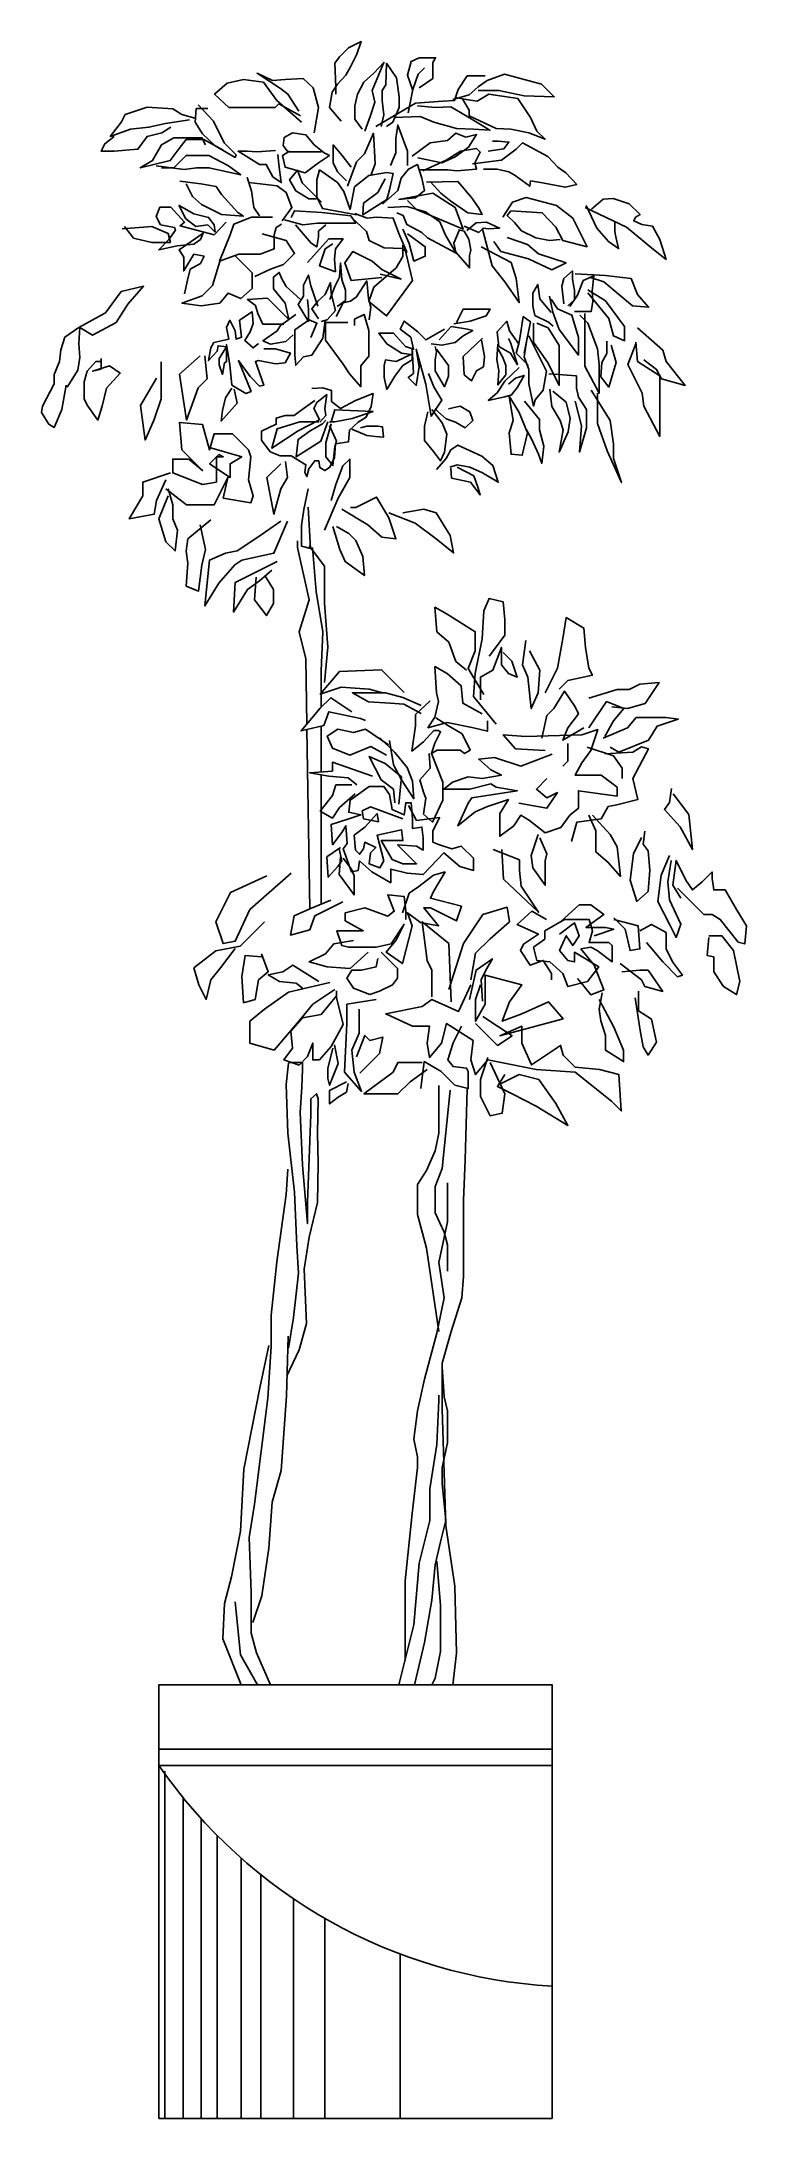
# Model space of a CAD drawing. Extents: x 1353 to 1576, y 826 to 1486.
import ezdxf

# ---------------------------------------------------------------- set-up
doc = ezdxf.new("R2010")
doc.units = 0
doc.header["$LTSCALE"] = 0.9
doc.header["$MEASUREMENT"] = 0
doc.layers.get('0').update_dxf_attribs({"color": 3, "linetype": 'CONTINUOUS'})
for name, color, linetype in [('3', 3, 'CONTINUOUS'), ('4', 4, 'CONTINUOUS'), ('7', 7, 'CONTINUOUS')]:
    doc.layers.add(name, color=color, linetype=linetype)

msp = doc.modelspace()

# ---------------------------------------------------------------- linework, layer by layer
at = {"color": 3}
for p, q in [((1391.76, 936.51), (1391.76, 826.21)), ((1397.53, 928.04), (1397.53, 826.21)), ((1403.3, 921.32), (1403.3, 826.21)), ((1408.3, 916.06), (1408.3, 826.21)), ((1416, 908.79), (1416, 826.21)), ((1422.15, 903.62), (1422.15, 826.21)), ((1432.54, 895.96), (1432.54, 826.21)), ((1442.54, 889.7), (1442.54, 826.21)), ((1466.4, 878.43), (1466.4, 826.21))]:
    msp.add_line(p, q, dxfattribs=at)
msp.add_arc((1523.82, 1030.73), 162.77, 214.60039, 266.76262, dxfattribs=at)
at = {"layer": '3'}
for p, q in [((1389.83, 943.42), (1514.63, 943.42)), ((1389.83, 938.3), (1514.63, 938.3))]:
    msp.add_line(p, q, dxfattribs=at)
for points in [[(1447.72, 1460.27), (1443.98, 1464.58), (1444.85, 1469.46), (1446.57, 1472.05), (1449.16, 1474.92), (1450.6, 1477.5), (1452.61, 1481.52), (1454.05, 1485.55), (1450.02, 1483.54), (1447.15, 1480.66), (1445.71, 1478.65), (1446, 1471.19), (1446, 1468.89)], [(1454.34, 1457.69), (1452.03, 1460.85), (1452.03, 1465.15), (1452.9, 1468.89), (1454.91, 1472.62), (1458.07, 1475.49), (1461.24, 1478.94), (1457.5, 1470.04), (1458.36, 1466.3), (1456.92, 1461.71), (1455.2, 1457.11)], [(1460.37, 1458.55), (1461.24, 1462.28), (1460.66, 1466.88), (1460.66, 1470.04), (1461.81, 1471.76), (1462.1, 1478.65), (1465.26, 1474.06), (1466.12, 1468.03), (1466.12, 1464.58), (1464.11, 1459.98), (1462.1, 1458.55)], [(1470.44, 1470.04), (1468.71, 1474.92), (1469.86, 1479.23), (1472.45, 1480.38), (1477.63, 1480.38), (1476.76, 1478.94), (1476.76, 1475.78), (1476.76, 1473.77), (1472.45, 1470.9)], [(1469, 1462.86), (1470.44, 1470.32), (1472.16, 1475.21), (1474.18, 1477.22)], [(1435.07, 1459.98), (1427.31, 1466.88), (1422.99, 1472.62), (1416.67, 1473.48), (1411.49, 1472.33), (1407.46, 1468.89), (1412.07, 1464.58), (1426.73, 1464.58), (1427.88, 1465.73), (1434.78, 1461.99)], [(1439.09, 1456.54), (1440.53, 1464.58), (1438.81, 1470.9), (1435.64, 1473.77), (1429.89, 1473.48), (1425.87, 1473.2), (1420.98, 1475.49), (1428.46, 1470.61), (1430.76, 1468.89), (1434.21, 1463.43)], [(1458.65, 1458.55), (1471.3, 1466.02), (1479.93, 1466.59), (1483.67, 1466.88), (1484.82, 1470.32), (1487.69, 1474.63), (1493.44, 1474.63)], [(1483.09, 1467.16), (1488.27, 1468.6), (1491.14, 1471.19), (1494.02, 1473.2), (1499.48, 1475.21), (1511.27, 1472.05), (1515.3, 1468.03), (1505.81, 1468.31), (1497.76, 1470.04), (1494.88, 1470.04), (1491.14, 1470.04)], [(1399.5, 1460.68), (1391.92, 1459.51), (1386.67, 1458.35), (1380.84, 1457.77), (1374.42, 1455.44), (1377.92, 1460.1), (1379.09, 1462.43), (1386.09, 1464.76), (1394.25, 1464.18), (1397.17, 1462.43), (1401.25, 1461.26)], [(1402.26, 1465.4), (1407.15, 1460.23), (1410.6, 1453.34), (1414.34, 1449.6), (1414.05, 1448.74), (1407.73, 1452.48), (1403.7, 1456.21), (1401.4, 1459.94), (1401.69, 1464.25), (1405.42, 1464.25)], [(1464.4, 1461.42), (1472.74, 1461.71), (1477.05, 1459.98), (1484.24, 1457.97), (1489.7, 1457.69), (1494.88, 1457.4), (1487.4, 1461.99), (1482.52, 1464.87), (1477.63, 1464.58), (1471.88, 1465.15)], [(1483.95, 1467.74), (1487.4, 1467.16), (1490.85, 1466.59), (1494.59, 1468.89), (1503.79, 1467.45), (1507.82, 1461.42), (1509.83, 1457.11), (1512.42, 1454.53), (1507.24, 1456.54), (1501.49, 1457.69), (1496.89, 1457.97), (1488.27, 1461.99), (1488.27, 1463.72), (1486.25, 1467.16)], [(1393.67, 1458.35), (1390.75, 1456.6), (1386.09, 1455.44), (1383.17, 1451.36), (1375.59, 1450.78), (1371.5, 1450.78), (1372.67, 1453.11), (1375.59, 1455.44)], [(1463.35, 1446.2), (1465.06, 1450.18), (1465.06, 1454.73), (1465.63, 1459), (1468.76, 1450.75), (1468.76, 1446.2)], [(1410.22, 1451.08), (1404.06, 1454.44), (1398.46, 1454.44), (1396.22, 1451.64), (1393.42, 1447.73), (1383.9, 1445.49), (1387.82, 1447.73), (1390.62, 1452.76), (1394.54, 1455), (1403.5, 1455), (1404.62, 1452.76)], [(1426.81, 1451), (1421.02, 1450.48), (1417.87, 1450.74), (1414.98, 1450.74), (1421.81, 1446.54), (1423.91, 1446.54), (1426.02, 1442.6), (1428.65, 1440.76), (1427.86, 1446.54), (1427.59, 1449.69)], [(1441.4, 1450.51), (1430.76, 1450.51), (1429.32, 1452.52), (1429.61, 1455.1), (1432.19, 1456.54), (1436.51, 1455.96), (1439.09, 1452.8), (1442.26, 1450.22), (1443.98, 1449.36), (1440.53, 1447.06), (1436.22, 1443.9), (1429.89, 1445.62), (1429.03, 1449.36), (1431.33, 1450.79)], [(1450.82, 1445.63), (1447.97, 1449.33), (1445.13, 1452.74), (1445.13, 1447.05), (1446.55, 1444.21), (1449.4, 1441.36)], [(1449.68, 1439.65), (1452.53, 1447.33), (1455.09, 1449.89), (1457.94, 1456.44), (1458.23, 1450.75), (1458.51, 1446.77), (1457.09, 1443.07)], [(1470.18, 1449.16), (1475.96, 1453.36), (1481.48, 1454.15), (1484.11, 1456.51), (1487.26, 1455.2), (1490.68, 1455.99), (1488.05, 1452.05), (1483.85, 1448.9), (1479.64, 1447.06), (1472.02, 1448.64)], [(1473.6, 1444.49), (1481.01, 1447.9), (1485.57, 1450.75), (1490.69, 1451.6), (1491.83, 1450.46), (1490.12, 1447.05), (1490.69, 1445.06), (1484.43, 1444.49), (1481.58, 1444.77), (1472.47, 1444.77)], [(1489.42, 1446.77), (1498.62, 1447.92), (1503.22, 1451.37), (1505.23, 1453.38), (1513.28, 1449.07), (1516.45, 1445.62), (1519.03, 1443.9), (1522.48, 1440.17), (1518.75, 1439.3), (1511.56, 1440.74), (1507.82, 1441.32), (1507.53, 1439.59), (1502.93, 1443.04), (1500.92, 1444.19), (1497.18, 1445.05), (1492.87, 1445.05)], [(1494.36, 1450.74), (1499.35, 1451.53), (1500.93, 1453.63), (1497.51, 1453.89), (1495.67, 1453.89)], [(1390.62, 1445.49), (1394.54, 1445.49), (1398.46, 1449.4), (1405.74, 1449.4), (1411.9, 1446.05), (1415.82, 1443.25), (1405.74, 1445.49), (1401.82, 1445.49), (1397.9, 1444.93), (1388.94, 1446.05)], [(1441.43, 1434.57), (1435.35, 1440.64), (1433.83, 1444.69), (1431.3, 1441.65), (1433.32, 1438.11), (1437.38, 1435.58), (1439.91, 1435.58)], [(1452.53, 1430.55), (1441.71, 1432.54), (1440, 1436.24), (1440, 1441.65), (1440.86, 1444.77), (1446.55, 1440.79), (1448.54, 1437.95), (1450.54, 1432.26), (1451.96, 1439.37), (1456.52, 1443.07), (1462.21, 1443.92), (1464.21, 1443.64), (1463.07, 1438.52), (1462.21, 1435.39), (1454.52, 1430.55), (1454.81, 1434.25), (1459.37, 1437.66), (1461.64, 1441.93)], [(1460.79, 1433.97), (1465.63, 1438.23), (1466.77, 1442.21), (1469.05, 1445.06), (1471.9, 1446.48), (1473.32, 1442.21), (1474.17, 1438.23), (1471.33, 1435.96), (1465.92, 1435.39)], [(1396.51, 1441.27), (1403.12, 1440.41), (1408.01, 1439.55), (1409.74, 1436.97), (1414.91, 1431.22), (1416.64, 1430.07), (1409.74, 1430.65), (1403.41, 1433.81), (1400.54, 1436.39), (1398.52, 1440.41)], [(1428.91, 1428.68), (1432.06, 1432.88), (1430.22, 1437.61), (1427.33, 1439.71), (1418.39, 1440.76), (1417.87, 1442.34), (1419.18, 1438.14), (1419.97, 1432.88), (1421.81, 1430.26)], [(1465.92, 1435.39), (1476.74, 1437.38), (1483.86, 1432.83), (1486.42, 1426), (1471.61, 1432.26), (1468.76, 1435.1)], [(1474.77, 1440.86), (1484.74, 1441.15), (1489.01, 1436.03), (1491.29, 1432.9), (1492.42, 1430.62), (1487.87, 1431.19), (1482.46, 1434.89), (1479.32, 1437.45), (1475.91, 1441.15)], [(1411.2, 1428.25), (1407.39, 1424.15), (1396.54, 1427.08), (1398.01, 1428.25), (1393.61, 1432.94), (1390.1, 1432.94), (1388.92, 1430.01), (1390.39, 1427.37), (1394.79, 1426.5), (1395.08, 1425.62), (1393.03, 1422.69), (1389.8, 1419.47), (1395.67, 1420.64), (1400.94, 1421.23), (1402.99, 1422.69), (1403.87, 1424.74), (1396.25, 1419.47), (1397.72, 1417.13), (1397.72, 1412.74), (1400.94, 1418.01), (1404.16, 1417.42), (1402.99, 1415.08), (1399.77, 1413.32), (1398.89, 1409.81), (1398.01, 1405.42)], [(1407.68, 1425.03), (1405.34, 1427.37), (1401.53, 1426.79), (1398.3, 1429.42), (1396.25, 1433.52), (1400.94, 1430.89), (1405.63, 1429.72), (1407.39, 1427.37), (1407.68, 1425.03)], [(1429.7, 1428.95), (1435.48, 1427.37), (1440.21, 1427.9), (1452.3, 1427.9), (1450.73, 1430.26), (1441.53, 1431.31), (1432.85, 1431.83), (1431.8, 1429.73)], [(1450.85, 1429.77), (1455.69, 1425.22), (1456.54, 1422.37), (1461.38, 1420.1), (1467.08, 1419.81), (1468.5, 1418.67), (1465.94, 1424.65), (1464.23, 1429.48), (1458.82, 1429.77), (1455.97, 1429.48), (1451.99, 1430.91)], [(1462.52, 1432.9), (1468.5, 1433.18), (1474.48, 1431.47), (1479.04, 1428.35), (1480.75, 1424.08), (1484.17, 1418.39), (1475.05, 1423.23), (1473.34, 1424.93), (1468.5, 1427.49), (1467.36, 1430.34), (1465.37, 1431.19)], [(1498.97, 1429.77), (1502.11, 1434.6), (1506.38, 1436.03), (1516.06, 1433.47), (1521.19, 1429.48), (1523.75, 1424.36), (1525.74, 1420.38), (1518.05, 1422.37), (1515.78, 1426.64), (1511.5, 1431.19), (1501.54, 1431.76), (1500.4, 1430.34), (1502.68, 1428.06), (1504.95, 1425.5), (1509.51, 1423.23), (1513.78, 1422.37), (1517.2, 1422.66)], [(1525.17, 1432.9), (1538.27, 1426.64), (1546.82, 1419.53), (1550.8, 1416.4), (1548.81, 1422.66), (1546.53, 1426.92), (1543.11, 1427.49), (1540.55, 1428.63), (1541.12, 1429.77), (1542.55, 1430.62), (1539.13, 1434.03), (1534, 1435.74), (1530.87, 1435.46), (1527.17, 1432.33)], [(1525.46, 1433.47), (1528.88, 1426.35), (1532.58, 1422.09), (1535.71, 1419.81), (1534.86, 1423.51), (1534.57, 1425.22), (1534.57, 1428.35)], [(1378.15, 1426.08), (1387.63, 1426.81), (1392.74, 1424.62), (1393.47, 1421.71), (1387.63, 1421.71), (1381.8, 1423.16), (1378.88, 1426.81)], [(1425.9, 1429.83), (1419.18, 1429.83), (1413.58, 1427.59), (1412.46, 1424.23), (1409.1, 1415.84), (1415.26, 1418.08), (1421.98, 1418.08), (1426.46, 1419.76), (1426.46, 1424.23), (1427.02, 1426.47), (1428.7, 1427.59)], [(1420.28, 1410.98), (1425.26, 1413.32), (1429.37, 1414.79), (1432.88, 1418.3), (1430.25, 1422.4), (1422.63, 1424.45)], [(1433.18, 1427.37), (1438.16, 1421.52), (1439.92, 1420.35), (1440.5, 1423.57), (1440.5, 1425.32), (1442.85, 1427.37)], [(1468.77, 1424.45), (1474.35, 1420.41), (1474.35, 1417.37), (1470.8, 1415.85), (1469.28, 1421.42), (1467.26, 1425.97)], [(1485.11, 1425.52), (1483.44, 1421.58), (1484.07, 1418.67), (1488.43, 1413.69), (1488.43, 1417.64), (1488.85, 1419.3), (1488.22, 1422.82), (1486.77, 1425.31), (1484.9, 1425.73)], [(1487.6, 1425.52), (1490.51, 1428.01), (1493.83, 1428.22), (1497.99, 1426.35), (1494.46, 1426.14), (1492.8, 1426.35), (1491.34, 1424.9), (1486.77, 1426.97)], [(1492.07, 1420.41), (1501.69, 1415.35), (1503.21, 1410.29), (1504.23, 1402.7), (1499.67, 1409.28), (1495.62, 1414.34), (1492.58, 1425.97)], [(1409.15, 1415.67), (1406.8, 1408.05), (1403.58, 1404.83), (1397.13, 1402.49), (1403.28, 1401.62), (1409.15, 1402.49), (1411.78, 1405.71), (1415.89, 1403.96), (1419.4, 1407.18), (1419.4, 1412.15), (1413.83, 1417.71)], [(1437.04, 1415.42), (1443.73, 1422.91), (1448.28, 1422.91), (1445.87, 1419.7), (1445.61, 1416.49), (1445.87, 1412.48)], [(1445.87, 1412.48), (1440.79, 1414.35), (1442.66, 1419.7), (1445.07, 1421.31)], [(1460.59, 1410.67), (1450.87, 1409.65), (1448.83, 1415.27), (1451.38, 1418.85), (1457.52, 1415.78), (1460.59, 1413.23), (1466.72, 1410.16), (1460.08, 1411.7)], [(1467.75, 1420.38), (1470.3, 1409.65), (1462.12, 1398.42), (1456.5, 1403.01), (1458.03, 1407.61), (1465.19, 1413.74), (1467.24, 1417.31), (1467.24, 1420.89)], [(1500.33, 1423.37), (1506.8, 1421.11), (1510.36, 1418.2), (1519.09, 1415.29), (1514.56, 1413.03), (1507.12, 1416.58), (1498.39, 1418.85), (1496.12, 1422.08)], [(1434.78, 1403.67), (1430.28, 1407.78), (1428.78, 1410.4), (1428.03, 1412.27), (1426.16, 1410.78), (1426.16, 1407.03), (1429.91, 1402.54), (1431.03, 1397.31), (1424.29, 1404.04), (1417.92, 1403.67), (1420.54, 1401.8), (1421.29, 1399.18), (1422.79, 1395.81), (1429.53, 1395.81)], [(1440.25, 1401.52), (1438.11, 1407.94), (1437.31, 1411.41), (1435.7, 1408.2), (1435.7, 1404.73), (1434.09, 1402.05), (1437.31, 1396.7), (1437.31, 1400.45), (1437.04, 1403.66)], [(1444.14, 1403.67), (1445.64, 1407.78), (1447.14, 1410.78), (1447.51, 1415.27), (1447.89, 1410.03), (1449.01, 1406.66), (1449.01, 1403.29), (1446.39, 1401.42)], [(1518.38, 1402.3), (1517.76, 1407.84), (1518.38, 1410.3), (1521.15, 1412.75), (1521.15, 1409.99), (1521.77, 1406.61), (1521.77, 1403.53), (1519.61, 1401.69)], [(1520.23, 1401.38), (1522.69, 1405.07), (1524.54, 1409.68), (1527.92, 1411.22), (1527.3, 1406.3), (1527.61, 1402.92), (1527, 1399.84), (1521.77, 1399.84)], [(1521.95, 1411.81), (1531.57, 1411.3), (1539.68, 1410.29), (1541.7, 1405.23), (1545.25, 1401.18), (1540.18, 1401.69), (1531.07, 1409.28), (1526.51, 1410.79)], [(1360.36, 1376.51), (1359.01, 1368.76), (1356.65, 1363.02), (1354.96, 1364.03), (1352.6, 1367.74), (1352.93, 1369.77), (1356.65, 1376.85), (1356.65, 1379.88), (1358.33, 1383.93), (1358.67, 1387.64), (1360.02, 1391.68), (1364.41, 1394.72), (1372.85, 1399.44), (1377.91, 1406.18), (1385, 1407.87), (1379.94, 1402.14), (1376.23, 1396.4), (1368.8, 1392.36), (1364.75, 1394.72), (1364.41, 1389.66), (1364.75, 1385.28), (1364.07, 1381.23), (1360.7, 1375.84)], [(1440.52, 1397.5), (1438.38, 1400.71), (1440.25, 1403.12), (1442.66, 1405.26), (1444.27, 1409.01), (1444.54, 1405.8), (1445.07, 1403.39), (1445.87, 1400.18), (1443.2, 1397.24), (1441.32, 1396.7)], [(1446.14, 1398.31), (1448.28, 1402.59), (1450.69, 1403.12), (1452.57, 1404.46), (1455.78, 1409.54), (1456.32, 1403.92), (1457.12, 1401.25), (1456.59, 1397.24)], [(1514.38, 1399.54), (1510.69, 1403.84), (1510.07, 1408.45), (1508.53, 1405.68), (1508.53, 1401.69), (1509.15, 1398.62), (1513.46, 1396.46), (1515, 1395.23)], [(1513.85, 1404.72), (1514.86, 1399.67), (1516.89, 1394.1), (1522.96, 1386.01), (1522.96, 1391.57), (1520.94, 1398.65), (1516.38, 1400.68), (1514.35, 1403.71)], [(1526, 1405.74), (1532.59, 1397.64), (1534.1, 1392.08), (1537.65, 1390.56), (1537.65, 1395.11), (1531.57, 1403.21), (1526, 1406.75)], [(1421.46, 1389.66), (1419.77, 1388.31), (1417.07, 1390.67), (1418.76, 1393.37), (1419.77, 1396.07), (1419.44, 1399.78), (1415.39, 1397.08), (1416.06, 1391.68), (1414.37, 1391.01), (1414.04, 1393.71), (1412.35, 1397.08), (1411.34, 1394.72), (1412.01, 1391.01), (1407.28, 1390), (1406.27, 1388.31), (1405.6, 1384.27), (1408.3, 1387.3), (1408.63, 1388.99), (1411.34, 1388.65), (1408.97, 1384.94), (1408.97, 1382.92), (1409.98, 1379.88), (1410.66, 1383.59), (1411.34, 1383.93), (1411.34, 1389.32), (1412.35, 1382.92), (1413.02, 1376.51), (1417.41, 1373.81), (1419.1, 1374.49), (1415.05, 1384.27), (1418.76, 1379.21), (1421.8, 1376.17), (1423.15, 1376.51), (1420.45, 1383.93), (1421.46, 1384.27), (1426.86, 1383.25), (1429.9, 1383.59), (1431.59, 1386.63), (1426.86, 1387.97), (1423.15, 1387.97)], [(1433.29, 1398.84), (1428.47, 1395.36), (1427.4, 1393.76), (1422.85, 1390.55), (1425.26, 1389.48), (1430.08, 1390.28), (1432.49, 1392.42)], [(1449.85, 1396.37), (1442.69, 1396.37), (1442.69, 1390.76), (1448.32, 1383.1), (1450.36, 1380.03), (1453.94, 1375.94), (1453.94, 1382.58), (1456.5, 1385.65), (1456.5, 1393.82), (1454.96, 1398.93), (1451.9, 1397.4), (1451.9, 1395.35)], [(1484.32, 1396.37), (1486.45, 1400.62), (1491.99, 1400.62), (1494.97, 1400.62), (1493.7, 1398.49), (1488.58, 1396.79), (1483.47, 1395.94)], [(1505.79, 1386.57), (1507.74, 1396.59), (1505.47, 1398.21), (1504.82, 1394), (1504.18, 1390.13), (1503.21, 1386.57), (1507.09, 1382.69)], [(1524.99, 1399.16), (1524.99, 1390.56), (1524.99, 1382.47), (1529.55, 1373.87), (1529.55, 1382.97), (1529.04, 1388.03), (1526, 1396.13), (1523.47, 1398.65)], [(1442.66, 1396.97), (1441.86, 1391.35), (1438.38, 1386), (1435.7, 1385.47), (1433.29, 1382.79), (1433.02, 1386), (1433.02, 1390.55), (1433.02, 1394.03), (1437.57, 1397.24), (1439.98, 1396.17), (1438.11, 1391.62)], [(1480.49, 1394.24), (1474.52, 1390.83), (1471.97, 1393.39), (1467.7, 1396.79), (1466.43, 1394.24), (1469.84, 1391.69), (1470.69, 1387.86), (1468.13, 1388.71), (1464.3, 1392.96), (1459.61, 1392.96), (1462.17, 1389.56), (1466.85, 1386.58), (1469.84, 1386.15), (1465.15, 1384.02), (1461.74, 1384.45), (1461.31, 1382.75), (1461.31, 1378.92), (1462.17, 1375.09), (1464.72, 1379.34), (1467.28, 1382.75), (1470.26, 1384.45), (1470.26, 1388.28), (1470.69, 1380.19), (1468.98, 1378.92), (1471.54, 1376.36), (1472.39, 1382.32), (1471.54, 1387.86), (1474.52, 1376.79), (1476.23, 1366.58), (1479.64, 1371.68), (1477.08, 1375.94), (1475.37, 1380.19)], [(1478.78, 1390.83), (1482.62, 1395.09), (1487.73, 1394.24), (1489.44, 1393.81), (1486.45, 1392.11), (1483.9, 1389.98), (1479.64, 1389.13), (1476.23, 1389.56)], [(1492.56, 1391.38), (1486.42, 1385.56), (1486.74, 1379.75), (1489, 1377.81), (1490.62, 1381.04), (1492.89, 1382.33), (1493.21, 1385.56), (1492.24, 1390.73)], [(1504.22, 1389.39), (1501.15, 1393.7), (1500.22, 1396.77), (1497.15, 1393.39), (1497.76, 1388.78), (1501.45, 1386.63), (1503.61, 1382.94), (1501.45, 1390.01), (1500.84, 1391.24)], [(1507.26, 1392.08), (1512.83, 1380.95), (1511.82, 1374.88), (1509.29, 1371.85), (1508.78, 1369.82), (1507.26, 1376.9), (1507.26, 1381.46), (1505.74, 1385.5), (1506.76, 1391.57)], [(1508.78, 1396.13), (1508.78, 1390.06), (1513.34, 1383.48), (1516.89, 1376.4), (1516.89, 1385), (1516.89, 1389.04), (1513.34, 1394.61), (1509.8, 1396.13)], [(1541.7, 1394.61), (1549.8, 1387.53), (1550.82, 1383.99), (1556.89, 1376.4), (1549.3, 1378.42), (1547.78, 1381.46), (1543.73, 1384.49)], [(1371.5, 1384.94), (1371.5, 1381.57), (1368.8, 1380.89), (1374.2, 1382.58), (1377.58, 1380.22), (1373.19, 1375.5), (1371.84, 1369.77), (1370.49, 1365.38), (1367.11, 1370.1), (1366.1, 1372.13), (1366.1, 1377.52), (1367.11, 1380.89), (1369.81, 1383.93), (1371.16, 1383.93)], [(1402.98, 1385.77), (1396.42, 1379.95), (1398.6, 1365.37), (1402.25, 1375.57), (1405.17, 1378.49), (1404.44, 1385.77)], [(1477.93, 1387.86), (1481.77, 1382.75), (1481.77, 1379.34), (1480.49, 1375.94), (1477.5, 1381.05), (1477.5, 1384.45), (1477.93, 1387), (1477.5, 1388.71)], [(1497.42, 1389.44), (1497.09, 1384.59), (1497.74, 1381.04), (1497.42, 1376.52), (1500, 1379.75), (1500, 1382.65), (1499.03, 1385.24), (1497.42, 1388.15)], [(1533.33, 1389.12), (1534.94, 1383.62), (1533.65, 1379.42), (1532.68, 1375.87), (1530.09, 1379.1), (1530.41, 1383.62), (1532.03, 1386.53), (1532.03, 1390.41)], [(1541.19, 1389.55), (1538.66, 1382.97), (1543.22, 1373.87), (1543.73, 1369.82), (1548.79, 1360.21), (1548.79, 1367.29), (1548.79, 1371.34), (1548.79, 1379.43), (1541.7, 1383.99), (1541.19, 1390.06)], [(1389.09, 1378.72), (1383.99, 1369.98), (1385.44, 1359.05), (1388.36, 1365.61), (1390.55, 1372.16), (1390.55, 1383.82)], [(1504.22, 1382.02), (1499.61, 1377.71), (1497.15, 1374.03), (1494.38, 1371.57), (1499.61, 1372.8), (1501.76, 1373.41), (1503.61, 1375.87), (1505.76, 1379.56), (1502.99, 1378.64), (1500.84, 1376.79)], [(1522, 1371.35), (1523.94, 1363.59), (1523.3, 1355.19), (1525.56, 1362.94), (1525.56, 1368.76), (1522.97, 1372.64), (1522.33, 1375.55), (1522.33, 1379.42), (1513.59, 1380.07)], [(1413.7, 1375.16), (1414.71, 1370.78), (1409.65, 1365.05), (1409.98, 1368.42), (1411, 1372.46), (1413.02, 1375.5)], [(1439.32, 1371.58), (1434.92, 1368.45), (1432.73, 1366.88), (1429.9, 1366.88), (1427.08, 1365.94), (1427.08, 1364.06), (1422.37, 1361.87), (1422.37, 1359.04), (1425.19, 1355.28), (1428.33, 1354.03), (1431.79, 1354.03), (1436.49, 1351.21), (1436.18, 1348.7), (1436.81, 1347.44), (1437.44, 1349.95), (1439.32, 1352.46), (1440.57, 1352.46), (1440.89, 1350.27), (1442.46, 1349.33), (1444.03, 1350.27), (1445.6, 1353.4), (1445.91, 1357.79), (1449.99, 1358.42), (1450.3, 1362.18), (1453.13, 1364.69), (1455.64, 1366.25), (1457.21, 1369.7), (1457.84, 1373.78), (1452.19, 1371.58), (1447.48, 1369.08), (1444.66, 1371.27), (1444.66, 1374.72), (1441.83, 1375.66), (1438.38, 1375.35)], [(1440.89, 1365.31), (1439.01, 1369.08), (1439.95, 1370.96), (1443.09, 1373.47), (1442.46, 1369.08), (1442.77, 1366.88), (1440.89, 1364.69)], [(1500.97, 1372.96), (1502.27, 1365.21), (1500.97, 1361.33), (1501.62, 1354.54), (1505.18, 1354.22), (1506.8, 1361.33), (1504.21, 1367.79), (1500.97, 1372.96)], [(1513.91, 1375.22), (1514.56, 1369.73), (1517.15, 1365.21), (1518.12, 1362.3), (1516.83, 1355.19), (1519.74, 1361.65), (1520.38, 1365.85), (1519.09, 1371.02), (1514.89, 1374.58)], [(1527.01, 1374.88), (1533.09, 1365.27), (1534.1, 1357.68), (1534.1, 1353.13), (1536.64, 1345.54), (1532.08, 1355.66), (1529.04, 1364.26), (1529.04, 1367.8), (1529.04, 1373.87)], [(1440.65, 1365.32), (1434, 1362), (1425.68, 1356.46), (1427.35, 1362.55), (1434.55, 1364.77), (1440.65, 1364.77)], [(1443.43, 1364.77), (1441.21, 1358.67), (1433.45, 1353.69), (1434, 1359.23), (1437.88, 1362), (1441.76, 1364.21), (1442.87, 1365.32)], [(1444.54, 1364.77), (1445.64, 1368.64), (1457.84, 1368.09), (1451.19, 1365.88), (1445.64, 1364.77), (1443.98, 1364.77)], [(1475.18, 1367.98), (1474.17, 1363.46), (1474.17, 1358.94), (1476.94, 1355.43), (1479.2, 1352.41), (1480.46, 1355.18), (1481.21, 1360.95), (1479.71, 1364.47), (1476.44, 1368.74)], [(1477.44, 1368.99), (1480.96, 1365.72), (1483.98, 1364.72), (1487, 1362.96), (1489.51, 1365.22), (1488.51, 1367.98), (1485.49, 1369.74), (1481.72, 1368.99)], [(1505.83, 1371.35), (1510.68, 1365.53), (1510.68, 1362.3), (1511.97, 1357.13), (1511.33, 1351.63), (1510.36, 1354.54), (1508.09, 1359.39), (1506.47, 1362.3)], [(1405.9, 1356.63), (1416.11, 1353.72), (1412.46, 1351.53), (1412.46, 1347.16), (1405.9, 1351.53), (1408.82, 1354.44), (1410.27, 1353.72), (1408.09, 1353.72), (1408.09, 1345.7), (1403.71, 1344.97), (1394.23, 1348.62), (1394.23, 1352.99), (1399.33, 1352.99), (1403.71, 1349.34), (1397.14, 1355.9), (1396.42, 1364.64), (1403.71, 1363.92), (1405.9, 1355.9), (1407.36, 1361), (1413.19, 1361), (1418.3, 1355.9), (1419.03, 1353.72), (1418.3, 1346.43), (1419.76, 1341.33), (1419.03, 1339.14), (1410.27, 1340.6), (1411.73, 1347.16), (1407.36, 1338.42), (1398.6, 1338.42), (1392.04, 1343.52)], [(1444.54, 1364.21), (1442.87, 1358.12), (1442.87, 1353.69), (1445.09, 1350.92), (1445.64, 1357.01), (1446.2, 1358.67), (1443.98, 1363.66)], [(1451.04, 1362.46), (1455.82, 1360.45), (1458.59, 1360.2), (1461.1, 1359.95), (1460.85, 1363.21), (1459.34, 1363.46), (1455.82, 1363.46), (1453.81, 1362.96)], [(1428.51, 1351.53), (1424.13, 1347.16), (1426.32, 1335.5), (1428.51, 1343.52), (1430.7, 1347.16), (1429.97, 1352.26)], [(1442.37, 1330.4), (1446.75, 1340.6), (1450.39, 1347.16), (1450.39, 1352.99), (1448.21, 1350.8), (1446.02, 1344.97), (1444.56, 1339.87)], [(1477.95, 1349.65), (1480.96, 1353.17), (1482.47, 1355.93), (1484.73, 1357.44), (1492.28, 1353.92), (1495.8, 1350.91), (1497.56, 1345.63), (1492.53, 1348.65), (1488.51, 1350.41), (1484.48, 1351.16), (1482.22, 1350.41)], [(1392.04, 1346.43), (1389.12, 1339.87), (1388.39, 1335.5), (1380.37, 1334.04), (1384.74, 1341.33), (1384.74, 1345.7), (1393.5, 1348.62)], [(1484.48, 1350.41), (1489.76, 1347.64), (1491.02, 1344.13), (1491.77, 1341.62), (1488.76, 1345.63), (1482.72, 1346.89), (1482.47, 1350.15)], [(1392.77, 1341.33), (1389.85, 1334.04), (1392.04, 1326.76), (1394.96, 1323.84), (1395.69, 1330.4), (1394.23, 1334.04), (1394.23, 1338.42), (1392.77, 1343.52)], [(1437.26, 1337.69), (1437.99, 1324.57), (1435.08, 1325.3), (1435.08, 1331.86), (1435.81, 1336.96), (1437.26, 1343.52)], [(1447.86, 1337.07), (1456.18, 1332.09), (1460.62, 1328.21), (1465.05, 1327.66), (1462.83, 1334.3), (1458.95, 1340.95), (1452.3, 1337.63), (1450.64, 1337.63)], [(1406.27, 1333.75), (1399.07, 1327.66), (1398.51, 1323.78), (1399.07, 1319.9), (1398.51, 1312.7), (1402.39, 1311.04), (1403.5, 1319.35), (1404.61, 1324.34), (1402.95, 1332.09)], [(1430.7, 1333.32), (1426.32, 1323.12), (1416.11, 1320.93), (1413.92, 1319.47), (1408.82, 1313.64), (1404.44, 1306.36), (1405.9, 1320.93), (1411, 1323.12), (1414.65, 1323.84), (1421.22, 1328.22), (1428.51, 1333.32)], [(1462.83, 1335.97), (1471.15, 1332.64), (1477.81, 1327.66), (1483.35, 1323.23), (1482.24, 1328.77), (1477.81, 1335.97), (1473.92, 1337.07), (1467.27, 1335.97)], [(1445.09, 1331.54), (1447.31, 1324.34), (1448.97, 1320.46), (1455.07, 1316.03), (1454.52, 1322.12), (1452.3, 1327.1), (1450.08, 1329.32), (1446.2, 1331.54)], [(1427.35, 1320.46), (1419.58, 1316.58), (1414.04, 1313.81), (1413.48, 1304.4), (1417.92, 1311.6), (1421.8, 1314.37), (1425.68, 1317.69)], [(1420.69, 1315.47), (1420.14, 1308.27), (1424.02, 1303.29), (1426.24, 1307.17), (1426.24, 1311.6), (1423.46, 1316.03)], [(1493, 1278.22), (1488, 1286.55), (1490.23, 1292.1), (1490.23, 1298.2), (1481.34, 1303.75), (1477.45, 1305.97), (1478, 1298.2), (1481.89, 1294.87), (1484.11, 1288.77), (1487.45, 1285.99)], [(1496.89, 1268.79), (1489.67, 1277.67), (1490.23, 1284.88), (1492.45, 1295.98), (1493, 1304.86), (1494.67, 1308.75), (1499.12, 1307.64), (1499.67, 1302.09), (1499.67, 1297.09), (1496.34, 1292.65), (1494.67, 1290.43)], [(1512.44, 1278.8), (1516.33, 1286.57), (1517.99, 1296), (1519.1, 1302.66), (1524.66, 1299.33), (1525.22, 1293.23), (1526.33, 1286.57), (1527.44, 1284.35), (1519.66, 1282.69), (1516.88, 1279.91)], [(1491.88, 1276.58), (1491.88, 1283.8), (1495.77, 1286.02), (1498.55, 1293.23), (1498.55, 1287.68), (1500.77, 1284.91), (1503.55, 1283.8), (1501.88, 1288.79), (1499.1, 1291.56)], [(1506.32, 1295.45), (1505.21, 1287.68), (1506.88, 1283.8), (1507.99, 1273.81), (1510.21, 1278.8), (1510.77, 1286.02), (1507.44, 1292.12)], [(1467.66, 1278.89), (1460.45, 1286.09), (1447.14, 1285.54), (1441.04, 1278.34), (1447.7, 1280.56), (1456.57, 1280), (1460.45, 1278.89)], [(1492.43, 1272.14), (1486.32, 1275.47), (1485.77, 1281.02), (1481.32, 1284.91), (1477.43, 1287.13), (1477.99, 1278.8), (1478.54, 1276.03), (1477.43, 1271.03), (1475.21, 1267.7), (1481.32, 1269.37), (1489.66, 1267.7), (1494.1, 1266.59), (1494.1, 1269.92)], [(1511.34, 1264.35), (1513.01, 1271.56), (1515.23, 1273.78), (1518.56, 1279.33), (1521.9, 1274.34), (1523.01, 1272.12), (1519.67, 1267.68), (1518.01, 1263.79), (1524.68, 1267.68)], [(1526.34, 1277.11), (1535.23, 1279.89), (1539.12, 1279.89), (1542.46, 1281.55), (1548.57, 1282.11), (1544.12, 1275.45), (1538.57, 1273.78), (1533.57, 1274.34)], [(1451.02, 1272.8), (1444.37, 1277.23), (1441.04, 1273.91), (1434.94, 1266.71), (1442.15, 1268.37), (1443.81, 1272.8), (1453.8, 1270.59), (1455.46, 1270.03)], [(1473.05, 1274.8), (1467.24, 1277.35), (1461.78, 1278.8), (1451.24, 1278.8), (1456.33, 1275.89), (1463.24, 1275.53), (1467.6, 1275.17), (1473.05, 1272.26)], [(1475.96, 1276.26), (1471.24, 1271.9), (1471.24, 1268.27), (1470.14, 1260.28), (1473.78, 1263.19), (1477.05, 1266.82), (1478.51, 1266.82), (1479.23, 1266.45), (1477.41, 1262.82), (1476.32, 1259.55), (1478.14, 1260.64), (1485.41, 1260.64), (1486.87, 1259.55), (1488.68, 1260.64), (1486.14, 1265.73), (1481.78, 1268.27), (1477.78, 1270.81)], [(1526.34, 1267.68), (1531.9, 1276), (1537.45, 1273.78), (1534.12, 1269.9), (1531.34, 1264.9)], [(1462.67, 1262.28), (1455.46, 1267.26), (1451.58, 1266.16), (1446.59, 1267.26), (1443.26, 1265.05), (1444.92, 1261.17), (1450.47, 1258.96), (1457.12, 1261.73), (1462.11, 1258.96)], [(1514.67, 1259.35), (1504.67, 1255.47), (1496.34, 1258.24), (1491.34, 1257.69), (1495.23, 1254.36), (1498.56, 1252.69), (1492.45, 1251.58), (1488, 1252.14), (1483, 1250.47), (1480.22, 1248.25), (1488.56, 1248.25), (1495.23, 1249.92), (1496.89, 1248.81), (1503.56, 1247.7), (1489.11, 1245.48), (1488, 1243.81), (1484.67, 1236.6), (1490.23, 1241.04), (1494.12, 1242.7), (1500.78, 1244.92), (1498, 1240.48), (1498, 1233.27), (1502.45, 1236.6), (1504.67, 1239.93), (1507.45, 1238.26), (1512.45, 1234.38), (1517.45, 1236.04), (1520.23, 1239.93), (1523.01, 1242.15), (1523.01, 1247.7), (1535.23, 1246.03), (1535.23, 1248.81), (1530.23, 1252.69), (1521.9, 1252.69), (1524.12, 1256.58), (1526.9, 1260.46), (1529.12, 1267.12), (1524.12, 1265.46), (1506.34, 1264.9), (1499.12, 1265.46), (1503.01, 1261.02), (1512.45, 1260.46)], [(1530.79, 1264.35), (1538.57, 1267.68), (1541.34, 1271.01), (1550.79, 1271.01), (1554.68, 1270.45), (1548.01, 1268.23), (1545.23, 1263.79), (1535.79, 1259.91), (1533.01, 1261.57)], [(1462.99, 1263.69), (1464.28, 1255.95), (1466.87, 1251.22), (1470.74, 1245.19), (1470.31, 1250.79), (1468.59, 1255.09), (1464.71, 1259.82), (1459.98, 1264.55)], [(1476.32, 1259.55), (1479.96, 1250.48), (1479.96, 1244.67), (1476.69, 1237.77), (1473.78, 1240.31), (1474.51, 1245.39), (1473.78, 1247.21), (1472.69, 1251.2), (1475.96, 1254.83), (1475.6, 1259.55)], [(1519.67, 1262.68), (1519.67, 1257.13), (1518.01, 1255.47)], [(1531.33, 1259.38), (1540.22, 1259.93), (1543, 1261.6), (1545.22, 1261.04), (1540.22, 1251.61), (1541.33, 1247.17), (1541.88, 1244.95), (1535.22, 1243.28), (1532.44, 1242.73), (1530.22, 1238.84), (1522.44, 1237.73), (1520.77, 1231.63)], [(1525.79, 1261.57), (1534.12, 1258.8), (1536.9, 1254.91), (1536.9, 1251.58)], [(1457.68, 1252.31), (1444.92, 1256.74), (1444.92, 1253.97), (1437.71, 1253.42), (1443.81, 1252.31), (1449.91, 1251.76), (1452.69, 1249.54)], [(1466, 1243.47), (1466.87, 1252.08), (1461.7, 1256.38), (1456.53, 1258.53), (1460.41, 1251.22), (1464.28, 1248.2), (1464.71, 1243.9)], [(1451.02, 1249.54), (1446.03, 1249.54), (1444.92, 1246.22), (1441.04, 1241.23), (1444.92, 1239.02), (1447.14, 1242.34), (1452.13, 1246.77)], [(1467.3, 1238.74), (1456.96, 1242.61), (1454.38, 1241.32), (1454.81, 1238.74), (1459.54, 1237.88), (1459.11, 1240.46), (1455.24, 1236.16), (1451.79, 1233.58), (1452.22, 1228.85), (1453.52, 1227.56), (1454.81, 1229.28), (1455.24, 1231.43), (1458.68, 1229.71), (1456.96, 1227.99), (1456.53, 1224.54), (1459.98, 1223.25), (1461.27, 1225.41), (1459.11, 1233.58), (1466.87, 1235.3), (1467.3, 1231.86), (1460.41, 1231.86), (1463.85, 1225.84), (1467.3, 1224.54), (1471.6, 1224.54), (1465.57, 1230.57), (1471.6, 1230.14), (1473.76, 1228.85), (1473.76, 1232.72), (1473.33, 1236.16), (1470.31, 1235.73), (1470.31, 1238.74), (1469.88, 1243.9), (1468.16, 1243.9), (1467.73, 1240.03), (1463.85, 1241.75), (1462.99, 1246.48), (1461.27, 1249.06), (1456.53, 1249.06), (1450.5, 1244.76), (1450.07, 1240.89), (1453.95, 1240.03), (1450.07, 1238.74), (1444.47, 1237.02), (1444.9, 1230.57), (1447.92, 1234.44), (1449.21, 1236.59), (1449.64, 1231), (1448.35, 1229.28), (1450.93, 1221.96), (1453.08, 1222.39), (1453.52, 1225.41), (1457.39, 1221.96), (1463.42, 1218.52), (1463.42, 1222.82), (1468.59, 1221.53), (1473.76, 1221.1), (1480.22, 1227.99), (1485.39, 1223.68), (1489.69, 1222.39), (1489.69, 1226.27), (1485.82, 1230.14), (1482.8, 1229.28), (1478.93, 1230.57), (1476.77, 1231.43), (1476.77, 1234.87), (1478.93, 1239.17), (1471.6, 1238.31), (1469.02, 1243.04)], [(1513.01, 1251.58), (1509.67, 1248.25), (1513.01, 1245.48), (1516.34, 1247.14), (1513.01, 1242.15), (1504.12, 1243.81)], [(1553.05, 1246.77), (1558.04, 1240.13), (1559.15, 1229.05), (1555.27, 1236.25), (1550.28, 1241.79), (1551.94, 1244), (1552.5, 1248.43)], [(1527.45, 1239.93), (1533.01, 1233.82), (1535.23, 1229.94), (1536.34, 1220.5), (1532.45, 1224.94), (1528.56, 1228.27), (1528.56, 1231.6), (1528.56, 1234.93), (1526.34, 1239.93)], [(1510.23, 1233.82), (1508.01, 1227.16), (1508.56, 1223.28), (1512.45, 1217.73), (1512.45, 1225.5), (1513.01, 1227.72), (1510.78, 1232.71)], [(1543.05, 1232.83), (1540.45, 1227.64), (1539.41, 1219.34), (1541.49, 1212.59), (1545.12, 1215.7), (1545.64, 1222.45), (1545.12, 1228.68), (1543.57, 1230.76), (1544.09, 1234.91)], [(1447.49, 1229.71), (1443.18, 1226.7), (1443.61, 1220.24), (1446.62, 1223.68), (1447.92, 1225.41), (1447.05, 1229.28)], [(1447.49, 1226.7), (1447.05, 1221.1), (1451.79, 1214.65), (1451.79, 1220.67), (1450.93, 1222.82), (1448.35, 1226.27)], [(1498.71, 1229.05), (1499.26, 1219.63), (1510.35, 1209.11), (1504.81, 1217.42), (1504.25, 1222.4), (1504.25, 1225.72), (1495.94, 1229.05)], [(1551.88, 1227.12), (1549.28, 1220.89), (1548.24, 1212.59), (1551.88, 1205.32), (1553.96, 1201.16), (1555.52, 1205.32), (1551.88, 1213.1), (1551.36, 1218.82), (1552.4, 1225.57)], [(1424.08, 1220.73), (1412.52, 1215.35), (1407.9, 1206.11), (1410.21, 1199.18), (1414.06, 1199.95), (1418.69, 1209.96), (1424.85, 1215.35), (1431.79, 1221.5)], [(1467.15, 1208.95), (1469.23, 1215.18), (1472.35, 1217.26), (1477.03, 1220.89), (1480.67, 1221.93), (1477.03, 1215.7), (1475.99, 1213.62), (1485.86, 1211.03), (1484.31, 1206.36), (1475.99, 1210.51), (1473.91, 1210.51), (1478.59, 1204.8), (1472.87, 1205.84), (1468.71, 1208.95), (1470.27, 1204.8), (1467.15, 1192.86), (1461.95, 1196.49), (1465.07, 1200.12), (1467.67, 1205.32), (1463.51, 1199.09), (1458.83, 1198.05), (1450, 1198.05), (1447.92, 1198.57), (1446.36, 1203.24), (1450.52, 1203.24), (1454.68, 1203.24), (1448.96, 1206.36), (1448.96, 1208.95), (1455.2, 1210.51), (1462.47, 1207.91), (1464.55, 1209.47), (1462.47, 1214.66), (1467.67, 1214.14), (1468.19, 1209.47), (1468.19, 1206.87)], [(1554.48, 1216.74), (1562.8, 1208.43), (1565.4, 1208.43), (1568, 1206.87), (1573.71, 1199.61), (1575.79, 1199.09), (1576.31, 1204.8), (1573.2, 1209.99), (1569.56, 1216.22), (1565.92, 1216.22), (1565.4, 1219.85), (1565.4, 1221.93), (1562.28, 1218.82), (1559.16, 1216.22), (1557.08, 1219.34), (1553.96, 1225.57), (1552.92, 1217.78), (1555.52, 1213.62)], [(1448.25, 1212.43), (1439.38, 1208), (1437.71, 1203.57), (1431.62, 1201.91), (1432.72, 1208), (1437.71, 1210.22), (1444.37, 1212.99)], [(1481.88, 1184.56), (1486.5, 1199.18), (1492.67, 1208.42), (1500.37, 1210.73), (1501.14, 1206.11), (1494.98, 1200.72), (1490.36, 1196.1), (1488.81, 1187.64)], [(1512.87, 1206.84), (1508.19, 1209.44), (1503.51, 1205.28), (1510.27, 1202.17), (1505.59, 1199.05), (1504.55, 1196.98), (1507.67, 1192.3), (1511.83, 1193.86), (1514.43, 1189.71), (1514.43, 1187.63)], [(1517.03, 1202.17), (1521.7, 1205.8), (1523.26, 1201.65), (1521.18, 1198.53), (1519.11, 1201.65), (1517.03, 1196.98), (1519.63, 1193.86), (1521.7, 1193.34), (1521.7, 1196.46), (1529.5, 1191.79), (1525.86, 1187.11), (1519.63, 1185.55), (1518.07, 1189.71), (1513.91, 1193.34), (1509.75, 1193.86), (1508.71, 1198.02), (1512.35, 1200.61), (1512.35, 1203.21), (1518.59, 1206.84), (1526.38, 1206.84), (1527.42, 1203.21), (1526.38, 1199.57), (1532.62, 1199.57), (1533.66, 1198.53), (1533.66, 1193.34), (1528.98, 1196.98), (1526.9, 1198.02), (1523.78, 1197.5), (1527.94, 1192.3), (1531.06, 1184.52), (1526.9, 1182.96), (1524.82, 1185.55), (1522.74, 1188.15)], [(1517.55, 1206.32), (1523.26, 1211.52), (1526.9, 1211.52), (1531.06, 1208.4), (1525.34, 1204.25), (1531.58, 1204.25), (1534.18, 1203.73), (1527.94, 1201.65)], [(1534.18, 1206.84), (1541.98, 1204.77), (1542.5, 1197.5), (1539.38, 1196.98), (1537.82, 1203.73), (1534.18, 1207.36)], [(1423.31, 1206.11), (1415.6, 1198.41), (1407.9, 1196.87), (1400.96, 1191.48), (1402.5, 1186.1), (1404.81, 1181.48), (1406.36, 1187.64), (1409.44, 1191.48), (1414.06, 1197.64)], [(1456.24, 1196.49), (1450.52, 1191.3), (1443.24, 1191.82), (1437.52, 1193.37), (1442.72, 1195.97), (1445.32, 1199.09), (1451.56, 1200.12)], [(1482.65, 1180.71), (1481.88, 1199.18), (1473.4, 1206.11), (1474.94, 1193.79), (1476.48, 1190.71), (1476.48, 1182.25)], [(1544.58, 1199.57), (1549.77, 1193.34), (1554.45, 1188.67), (1556.01, 1189.19), (1552.89, 1193.34), (1550.81, 1197.5), (1550.81, 1202.69), (1546.14, 1205.28), (1542.5, 1203.21)], [(1564.36, 1201.16), (1563.84, 1195.45), (1565.92, 1194.93), (1565.92, 1190.26), (1569.04, 1185.59), (1573.2, 1182.99), (1574.23, 1187.14), (1572.16, 1197.01), (1568.52, 1201.68), (1564.36, 1201.68)], [(1422.45, 1194.93), (1417.25, 1195.45), (1416.21, 1188.7), (1416.73, 1180.39), (1420.37, 1181.43), (1421.41, 1187.66), (1424.53, 1190.26), (1422.45, 1195.97)], [(1460.39, 1196.49), (1465.59, 1191.3), (1465.59, 1188.18), (1464.03, 1186.11), (1459.87, 1184.03), (1456.75, 1182.99), (1451.56, 1185.07), (1449.48, 1188.18), (1451.04, 1190.78), (1454.16, 1190.78), (1458.83, 1191.82), (1459.35, 1194.41)], [(1488.44, 1181.4), (1490.52, 1190.75), (1495.71, 1194.38), (1493.63, 1190.75), (1492.07, 1187.63), (1492.59, 1180.88)], [(1444.12, 1186.87), (1431.02, 1183.79), (1423.31, 1178.4), (1418.69, 1174.55), (1418.69, 1167.62), (1426.39, 1165.31), (1434.87, 1175.32), (1438.72, 1179.94), (1445.66, 1184.56)], [(1440.64, 1187.14), (1432.32, 1192.34), (1429.2, 1190.26), (1424.53, 1189.22), (1428.16, 1187.14), (1433.36, 1186.63), (1435.44, 1185.07)], [(1488.81, 1186.1), (1484.96, 1177.63), (1476.48, 1181.48), (1473.4, 1179.17), (1461.84, 1176.86), (1470.32, 1173.01), (1475.71, 1173.01), (1474.94, 1167.62), (1475.71, 1163), (1479.57, 1167.62), (1481.11, 1173.78), (1489.59, 1168.39), (1488.81, 1162.23), (1490.36, 1157.62), (1494.21, 1162.23), (1509.62, 1159.16), (1521.95, 1158.39), (1533.51, 1149.15), (1536.59, 1146.07), (1535.82, 1157.62), (1529.66, 1159.16), (1521.95, 1159.93), (1518.1, 1163.77), (1517.33, 1166.85), (1508.08, 1160.69), (1505, 1167.62), (1505, 1173.01), (1498.06, 1169.93), (1518.1, 1175.32), (1513.48, 1180.71), (1505, 1176.86), (1498.83, 1174.55), (1501.14, 1180.71), (1505, 1186.1), (1493.44, 1189.17), (1493.44, 1179.94), (1490.36, 1174.55), (1490.36, 1181.48), (1491.9, 1186.1)], [(1536.78, 1190.23), (1542.5, 1190.75), (1545.1, 1190.75), (1549.77, 1184), (1544.06, 1185.55), (1543.02, 1187.63), (1536.26, 1192.82)], [(1446.16, 1182.6), (1441.33, 1176.71), (1435.43, 1175.64), (1431.67, 1171.35), (1432.21, 1165.99), (1429.52, 1162.24), (1434.35, 1160.63), (1437.04, 1163.31), (1438.65, 1167.6), (1438.65, 1162.24), (1440.79, 1162.24), (1444.55, 1166.53), (1448.3, 1173.49), (1446.16, 1182.07), (1446.16, 1184.21)], [(1458.76, 1181.48), (1449.51, 1179.94), (1449.51, 1173.78), (1448.74, 1158.39), (1454.14, 1152.23), (1451.82, 1158.39), (1451.05, 1165.31), (1453.36, 1170.7), (1453.36, 1178.4)], [(1529.53, 1181.43), (1534.21, 1172.61), (1537.33, 1165.34), (1537.33, 1161.7), (1531.61, 1165.34), (1531.61, 1170.01), (1530.05, 1174.68), (1529.53, 1178.32), (1530.57, 1183.51)], [(1540.97, 1181.95), (1542.53, 1171.57), (1543.57, 1166.38), (1545.12, 1163.78), (1547.72, 1167.93), (1546.16, 1175.2), (1542.01, 1177.8), (1542.01, 1184.03)], [(1490.36, 1173.78), (1497.29, 1166.85), (1501.92, 1169.93), (1492.67, 1176.09)], [(1445.08, 1165.99), (1443.48, 1159.56), (1443.48, 1156.34), (1444.01, 1154.2), (1445.08, 1156.88), (1446.69, 1161.17), (1445.62, 1167.06)], [(1452.6, 1163.26), (1455.2, 1170.01), (1456.75, 1168.45), (1460.91, 1169.49), (1459.87, 1164.3), (1456.75, 1161.18), (1453.64, 1158.07)], [(1485.88, 1173.01), (1483.2, 1167.65), (1481.59, 1162.29), (1483.2, 1160.14), (1487.49, 1159.61), (1488.03, 1158.54), (1488.03, 1153.18), (1483.73, 1154.25), (1479.44, 1158.54), (1474.07, 1161.75), (1473, 1153.18)], [(1473.4, 1161.46), (1465.7, 1161.46), (1464.15, 1158.39), (1454.91, 1151.46), (1465.7, 1151.46), (1469.55, 1155.31), (1474.94, 1159.16)], [(1494.98, 1161.46), (1499.6, 1151.46), (1498.83, 1145.3), (1494.98, 1144.53), (1491.9, 1150.69), (1491.9, 1156.08), (1494.21, 1163)], [(1449.38, 1155.27), (1444.01, 1152.59), (1444.01, 1148.31), (1446.69, 1150.45), (1449.38, 1152.06), (1449.91, 1154.74)], [(1498.06, 1154.54), (1504.23, 1157.62), (1510.39, 1156.08), (1515.79, 1148.38), (1519.64, 1141.45), (1509.62, 1147.61), (1501.92, 1151.46), (1497.29, 1153.77), (1499.6, 1157.62)]]:
    msp.add_lwpolyline(points, dxfattribs=at)
at = {"layer": '4'}
msp.add_lwpolyline([(1389.83, 826.21), (1389.83, 963.89), (1514.63, 963.89), (1514.63, 826.21)], close=True, dxfattribs=at)
at = {"layer": '7'}
for points in [[(1436.8, 1268.9), (1436.48, 1289.56), (1434.34, 1298.13), (1437.55, 1308.31), (1433.8, 1324.93), (1433.8, 1327.07)], [(1442.38, 1282.05), (1443.46, 1293.31), (1442.38, 1307.24), (1442.38, 1314.21), (1442.38, 1319.03), (1437.55, 1325.46)], [(1438.63, 1324.93), (1439.7, 1310.99), (1441.85, 1298.13), (1441.31, 1285.8), (1441.31, 1274.18)], [(1437.71, 1210.22), (1436.83, 1267.14)], [(1441.31, 1268.18), (1441.32, 1253.69)], [(1441.32, 1252.76), (1441.32, 1211.72)], [(1431, 1161.19), (1430.22, 1154.4), (1430.74, 1139.01), (1432.83, 1120.22), (1433.62, 1103.26), (1434.12, 1094.53), (1432.55, 1080.44), (1430.98, 1070.79)], [(1430.46, 1061.92), (1434.38, 1070.27), (1436.73, 1078.62), (1435.95, 1095.84), (1437.51, 1106.01), (1440.13, 1116.97), (1440.39, 1129.5), (1440.13, 1138.98), (1440.39, 1149.94), (1439.86, 1151.51), (1438.04, 1149.94), (1438.04, 1144.98), (1436.99, 1117.07), (1436.99, 1110.28), (1435.42, 1128.81), (1434.64, 1145.51), (1435.16, 1153.59), (1435.42, 1159.34), (1435.42, 1161.42), (1430.98, 1161.42)], [(1478.66, 1076.08), (1474.72, 1102.47), (1471.91, 1113.14), (1471.91, 1122.69), (1474.72, 1127.18), (1477.53, 1133.35), (1478.66, 1138.97), (1478.66, 1154.13)], [(1482.27, 1152.64), (1479.78, 1127.74), (1477.53, 1122.12), (1477.53, 1118.19), (1477.53, 1113.7), (1480.34, 1107.53), (1481.47, 1103.6), (1481.47, 1095.17)], [(1487.65, 1153.01), (1487.09, 1130.55), (1486.53, 1117.63), (1486.53, 1101.35), (1486.53, 1093.49), (1485.96, 1086.75), (1482.59, 1076.08), (1479.78, 1065.97), (1479.78, 1058.68), (1479.78, 1051.38), (1480.91, 1014.32), (1483.72, 995.23), (1484.28, 973.89), (1483.1, 963.89)], [(1430.71, 1127.62), (1430.19, 1119.53), (1427.31, 1098.14), (1425.49, 1081.18), (1425.49, 1071.26), (1424.44, 1054.83), (1420.22, 1021.26), (1418.54, 1010.61), (1419.1, 993.21), (1419.1, 980.31)], [(1481.47, 1123.25), (1481.47, 1110.89), (1478.66, 1097.98), (1480.34, 1086.75), (1478.09, 1075.52), (1474.16, 1060.92), (1471.91, 1050.81), (1470.79, 1041.83), (1471.91, 1036.22), (1471.91, 1032.85), (1470.22, 1018.25), (1467.98, 996.91), (1467.98, 971.64)], [(1424.7, 1071.61), (1421.89, 1058.14), (1416.84, 1032.34), (1415.71, 1012.7), (1412.91, 998.12), (1410.66, 989.7), (1410.1, 978.48), (1415.94, 963.89)], [(1430.89, 1074.56), (1430.33, 1055.48), (1428.65, 1031.92), (1425.84, 1021.83), (1424.72, 1007.24), (1422.47, 992.09), (1419.66, 983.68)], [(1471.01, 963.89), (1474.16, 977.26), (1476.41, 990.73), (1477.53, 1001.96), (1479.22, 1009.26), (1480.91, 1016), (1479.78, 1027.79), (1479.78, 1032.85), (1481.47, 1040.71), (1481.47, 1050.81), (1480.34, 1055.31), (1479.78, 1064.85)], [(1466.04, 963.89), (1470.79, 982.87), (1472.47, 1002.53), (1475.85, 1016), (1475.85, 1026.11), (1478.09, 1040.15), (1478.66, 1054.18), (1478.66, 1055.87)], [(1478.09, 1003.09), (1479.22, 989.05), (1479.22, 974.45), (1477.53, 966.03), (1476.46, 963.89)], [(1414.03, 990.26), (1415.71, 973.43), (1421.09, 963.89)], [(1419.1, 980.31), (1420.77, 973.99), (1425.26, 963.9)]]:
    msp.add_lwpolyline(points, dxfattribs=at)

doc.saveas('drawing.dxf')
